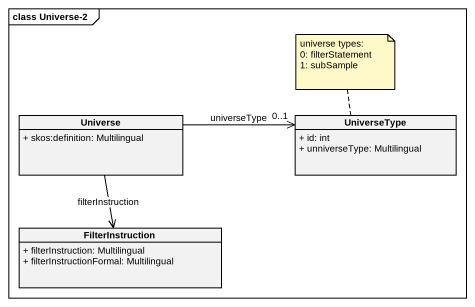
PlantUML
@startuml
mainframe class Universe-2
hide circle
hide empty members
skinparam classAttributeIconSize 0
class Universe {
  + skos:definition: Multilingual
}
class UniverseType {
  + id: int
  + unniverseType: Multilingual
}
class FilterInstruction {
  + filterInstruction: Multilingual
  + filterInstructionFormal: Multilingual
}
Universe -right-> "0..1" UniverseType : universeType
Universe --> FilterInstruction : filterInstruction
note top of UniverseType
  universe types:
  0: filterStatement
  1: subSample
end note
@enduml
